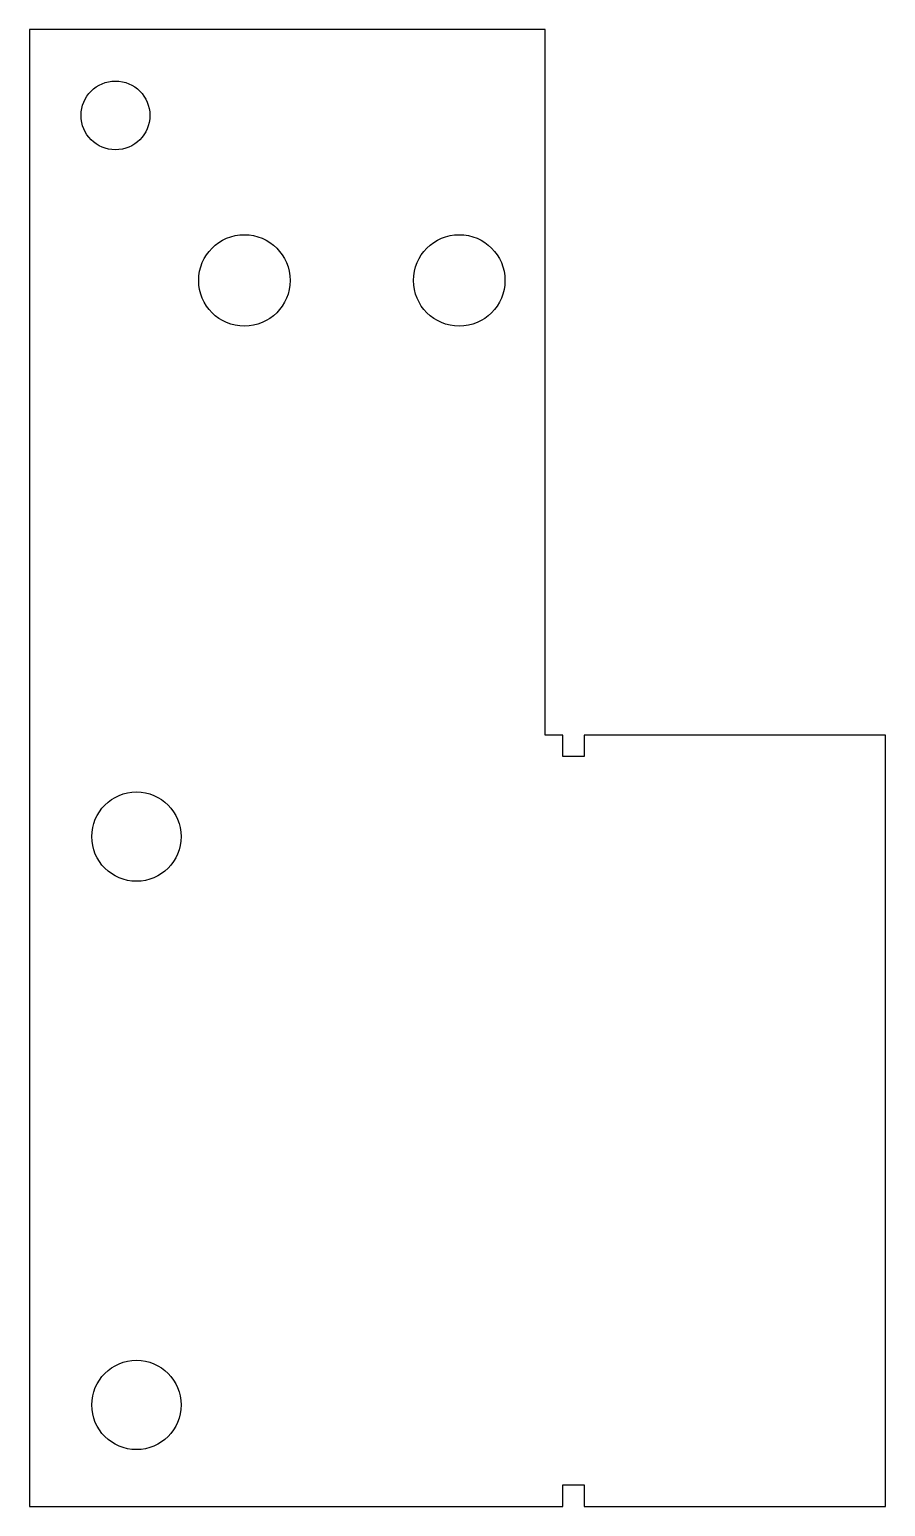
# Model space of a CAD drawing. Header units: inches. Extents: x 0 to 2.49, y -4.3 to 0.
import ezdxf

# ---------------------------------------------------------------- set-up
doc = ezdxf.new("R2010")
doc.units = ezdxf.units.IN
doc.header["$MEASUREMENT"] = 0

msp = doc.modelspace()

# ---------------------------------------------------------------- linework, layer by layer
msp.add_lwpolyline([(1.5512, -2.1155), (1.5512, -2.053), (1.5, -2.053), (1.5, 0), (0, 0), (0, -4.297), (1.5512, -4.297), (1.5512, -4.2345), (1.6137, -4.2345), (1.6137, -4.297), (2.4899, -4.297), (2.4899, -2.053), (1.6137, -2.053), (1.6137, -2.1155)], close=True)
for centre, radius in [((0.25, -0.25), 0.1), ((0.625, -0.73), 0.133), ((1.25, -0.73), 0.133), ((0.311, -2.3482), 0.1299), ((0.311, -4.0017), 0.1299)]:
    msp.add_circle(centre, radius)

doc.saveas('drawing.dxf')
